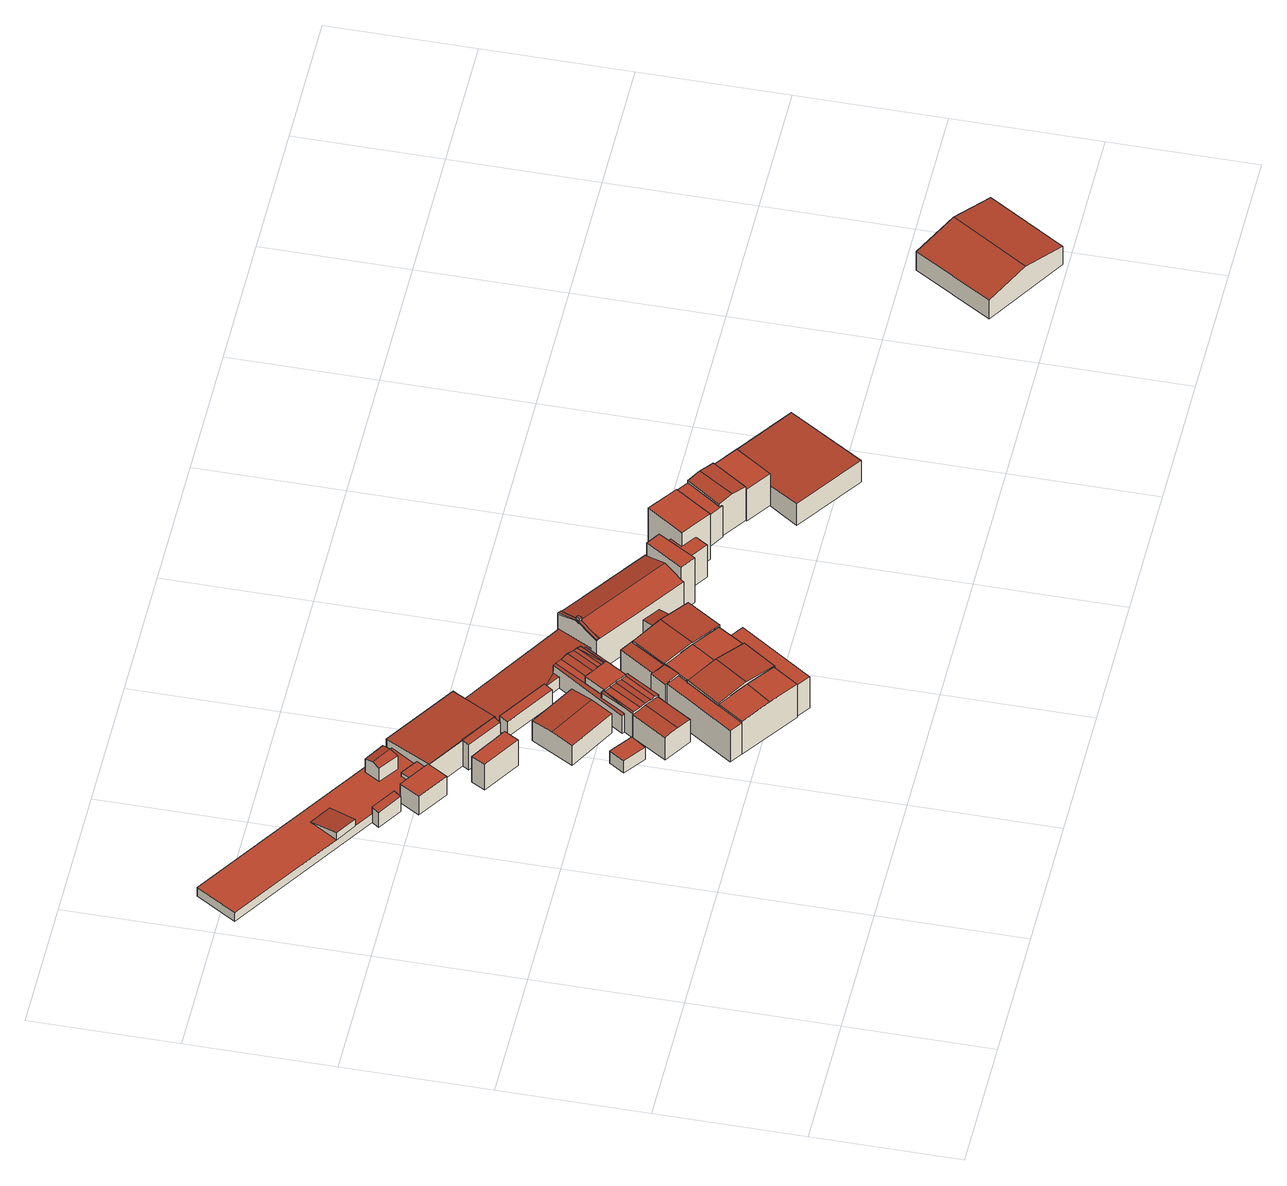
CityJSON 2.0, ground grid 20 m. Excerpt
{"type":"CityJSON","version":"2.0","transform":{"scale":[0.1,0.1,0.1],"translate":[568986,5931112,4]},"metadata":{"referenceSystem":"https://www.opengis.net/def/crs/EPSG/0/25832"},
"CityObjects":{
"building1":{"type":"Building","attributes":{"Grundfläche 2D":"246.411505","Grundhöhe NN":"6.233"},"children":["building1-1","building1-2"],"geometry":[{"type":"Solid","lod":"3","boundaries":[[[[0,1,2,3]],[[4,5,6,7,8,9,10,11,12,13,14,15,16,17]],[[18,19,20,21]],[[22,23,24,25]],[[6,9,3,2]],[[0,3,9,8]],[[8,7,1,0]],[[7,6,2,1]],[[20,11,10,21]],[[21,10,26,27,18]],[[19,18,27,28]],[[19,28,29,11,20]],[[30,14,13,12,23,22]],[[23,12,31,32,24]],[[25,24,32,33]],[[22,25,33,34,14,30]],[[4,17,35,36]],[[5,4,36,37]],[[9,6,5,37,26,10]],[[31,12,11,29]],[[15,14,34,38]],[[17,16,15,38,35]],[[36,35,38,34,33,32,31,29,28,27,26,37]]]],"semantics":{"surfaces":[{"type":"RoofSurface"},{"type":"WallSurface"},{"type":"GroundSurface"}],"values":[[0,0,0,0,1,1,1,1,1,1,1,1,1,1,1,1,1,1,1,1,1,1,2]]}}]},
"building1-1":{"type":"BuildingInstallation","parents":["building1"],"geometry":[{"type":"MultiSurface","lod":"3","boundaries":[[[39,40,41,42]],[[43,40,39,44]],[[42,41,45,46]],[[42,46,47,44,39]],[[43,44,47,48]],[[43,48,45,41,40]]],"semantics":{"surfaces":[{"type":"RoofSurface"},{"type":"WallSurface"}],"values":[0,0,1,1,1,1]}}]},
"building1-2":{"type":"BuildingInstallation","parents":["building1"],"geometry":[{"type":"MultiSurface","lod":"3","boundaries":[[[49,50,51,52,30]],[[51,50,16,53]],[[53,13,52,51]],[[14,15,49,30,52,13]],[[15,16,50,49]]],"semantics":{"surfaces":[{"type":"RoofSurface"},{"type":"WallSurface"}],"values":[0,1,1,1,1]}}]},
"building2":{"type":"Building","attributes":{"Grundfläche 2D":"9.059629","Grundhöhe NN":"6.341"},"geometry":[{"type":"Solid","lod":"3","boundaries":[[[[54,55,56,57]],[[58,59,57,56]],[[59,60,54,57]],[[60,61,55,54]],[[61,58,56,55]],[[61,60,59,58]]]],"semantics":{"surfaces":[{"type":"RoofSurface"},{"type":"WallSurface"},{"type":"GroundSurface"}],"values":[[0,1,1,1,1,2]]}}]},
"building3":{"type":"Building","attributes":{"Grundfläche 2D":"13.843328","Grundhöhe NN":"4.694"},"geometry":[{"type":"Solid","lod":"3","boundaries":[[[[62,63,64,65]],[[66,67,65,64]],[[67,68,62,65]],[[68,69,63,62]],[[69,66,64,63]],[[69,68,67,66]]]],"semantics":{"surfaces":[{"type":"RoofSurface"},{"type":"WallSurface"},{"type":"GroundSurface"}],"values":[[0,1,1,1,1,2]]}}]},
"building4":{"type":"Building","attributes":{"Grundfläche 2D":"50.306888","Grundhöhe NN":"6.407"},"geometry":[{"type":"Solid","lod":"3","boundaries":[[[[70,71,72,73]],[[74,71,70,75]],[[73,72,76,77]],[[75,70,73,77,78]],[[74,75,78,79]],[[76,72,71,74,79]],[[78,77,76,79]]]],"semantics":{"surfaces":[{"type":"RoofSurface"},{"type":"WallSurface"},{"type":"GroundSurface"}],"values":[[0,0,1,1,1,1,2]]}}]},
"building5":{"type":"Building","attributes":{"Grundfläche 2D":"39.776332","Grundhöhe NN":"5.931"},"geometry":[{"type":"Solid","lod":"3","boundaries":[[[[80,81,82,83]],[[82,84,85,83]],[[81,80,86,87]],[[84,82,81,87,88]],[[85,84,88,89]],[[80,83,85,89,86]],[[88,87,86,89]]]],"semantics":{"surfaces":[{"type":"RoofSurface"},{"type":"WallSurface"},{"type":"GroundSurface"}],"values":[[0,0,1,1,1,1,2]]}}]},
"building6":{"type":"Building","attributes":{"Grundfläche 2D":"93.518209","Grundhöhe NN":"4.694"},"geometry":[{"type":"Solid","lod":"3","boundaries":[[[[90,91,92,93,94,95,96,97,98]],[[97,99,98]],[[98,100,101,102]],[[102,103,98]],[[97,104,105,98,99]],[[92,91,106,107]],[[95,94,93,92,107,108]],[[96,95,108,109]],[[97,96,109,104]],[[102,91,90,103]],[[90,98,103]],[[98,105,110,100]],[[101,100,110,111]],[[101,111,106,91,102]],[[109,108,107,106,111,110,105,104]]]],"semantics":{"surfaces":[{"type":"RoofSurface"},{"type":"WallSurface"},{"type":"GroundSurface"}],"values":[[0,0,0,0,1,1,1,1,1,1,1,1,1,1,2]]}}]},
"building7":{"type":"Building","attributes":{"Grundfläche 2D":"41.386349","Grundhöhe NN":"5.857"},"geometry":[{"type":"Solid","lod":"3","boundaries":[[[[112,113,114,115,116,117]],[[118,119,120]],[[121,122,119,118,123,124,125]],[[126,127,128,129,130,131,132,133]],[[115,114,134,135]],[[116,115,135,136]],[[117,116,136,137]],[[113,112,138,139]],[[114,113,139,134]],[[119,126,140,141,120]],[[118,142,138,112,123]],[[118,120,141,142]],[[143,125,124,123,112,117,137]],[[121,125,143,144]],[[127,126,119,122,121,144,145]],[[130,129,87,86]],[[131,130,86,146]],[[132,131,146,147]],[[133,132,147,148]],[[126,133,148,140]],[[128,127,145,149]],[[129,128,149,87]],[[146,86,87,149,145,144,143,137,136,135,134,139,138,142,141,140,148,147]]]],"semantics":{"surfaces":[{"type":"RoofSurface"},{"type":"WallSurface"},{"type":"GroundSurface"}],"values":[[0,0,0,0,1,1,1,1,1,1,1,1,1,1,1,1,1,1,1,1,1,1,2]]}}]},
"building8":{"type":"Building","attributes":{"Grundfläche 2D":"54.971133","Grundhöhe NN":"6.292"},"geometry":[{"type":"Solid","lod":"3","boundaries":[[[[150,151,152,153,154,155]],[[156,157,158,159,150,155]],[[153,152,160,161]],[[162,158,157,156,155,154,153,161,163]],[[159,158,162,164]],[[152,151,150,159,164,165,166,160]],[[165,164,162,163,161,160,166]]]],"semantics":{"surfaces":[{"type":"RoofSurface"},{"type":"WallSurface"},{"type":"GroundSurface"}],"values":[[0,0,1,1,1,1,2]]}}]},
"building9":{"type":"Building","attributes":{"Grundfläche 2D":"26.290760","Grundhöhe NN":"5.859"},"geometry":[{"type":"Solid","lod":"3","boundaries":[[[[167,168,169,170,171,172,173,174]],[[175,176,172,171]],[[176,177,173,172]],[[177,178,174,173]],[[178,179,167,174]],[[179,180,168,167]],[[180,181,169,168]],[[181,89,170,169]],[[89,175,171,170]],[[176,175,89,181,180,179,178,177]]]],"semantics":{"surfaces":[{"type":"RoofSurface"},{"type":"WallSurface"},{"type":"GroundSurface"}],"values":[[0,1,1,1,1,1,1,1,1,2]]}}]},
"building10":{"type":"Building","attributes":{"Grundfläche 2D":"221.310576","Grundhöhe NN":"5.857"},"geometry":[{"type":"Solid","lod":"3","boundaries":[[[[182,183,184,185,186,187,188,189,190,191,192,193,194,195]],[[196,197,198,199,200,201]],[[202,197,196,203,204]],[[205,206,207,208,202,204]],[[209,208,207,210,211]],[[212,209,211,213]],[[214,215,216,212,213,217]],[[218,212,216]],[[219,220,221,222]],[[223,224,225,226,227,228,229,230]],[[231,226,225,232,233,234,235,236]],[[237,238,239,240,241,242,243,244]],[[245,243,242]],[[244,246,247,237]],[[248,249,250,251]],[[251,250,252,253,254]],[[254,255,256,257,258,251]],[[256,259,260,257]],[[259,261,262,263,260]],[[264,265,266,267,262,261]],[[268,266,265,269,270,271,272]],[[273,274,275,276,277,278,279]],[[213,211,210,207,206,205,204,203,192,191,190,189,188,187,186]],[[192,203,196,248,251,193]],[[251,258,257,260,263,262,267,266,185,184,183,182,195,194,193]],[[186,185,266,268,217,213]],[[280,199,198,243,245,281]],[[200,199,280,282]],[[214,275,274,215]],[[246,244,218,216,215,274,273]],[[197,202,208,209,212,218,244,243,198]],[[221,241,283,284,222]],[[219,222,284,285]],[[219,285,286,242,220]],[[220,242,241,221]],[[223,230,287,288]],[[233,232,225,224,223,288,289]],[[234,233,289,290]],[[239,238,291,292]],[[240,239,292,293]],[[240,293,283,241]],[[242,286,281,245]],[[247,294,295,237]],[[238,237,295,291]],[[248,196,201,249]],[[296,252,250,249,201,200,282]],[[228,227,226,231,236,235,234,290,297,277,270,269,265,264,261,259,256,255,254,253,252,296,287,230,229]],[[214,272,271,270,277,276,275]],[[272,214,217,268]],[[278,277,297,298]],[[278,298,294,247,279]],[[279,247,246,273]],[[289,288,287,296,282,280,281,286,285,284,283,293,292,291,295,294,298,297,290]]]],"semantics":{"surfaces":[{"type":"RoofSurface"},{"type":"WallSurface"},{"type":"GroundSurface"}],"values":[[0,0,0,0,0,0,0,0,0,0,0,0,0,0,0,0,0,0,0,0,0,0,1,1,1,1,1,1,1,1,1,1,1,1,1,1,1,1,1,1,1,1,1,1,1,1,1,1,1,1,1,1,2]]}}]},
"building11":{"type":"Building","attributes":{"Grundfläche 2D":"38.856039","Grundhöhe NN":"6.396"},"geometry":[{"type":"Solid","lod":"3","boundaries":[[[[299,300,120,301,302]],[[302,303,304,299]],[[301,120,305,306]],[[307,303,302,301,306,308]],[[304,303,307,309]],[[120,300,299,304,309,310,311,305]],[[310,309,307,308,306,305,311]]]],"semantics":{"surfaces":[{"type":"RoofSurface"},{"type":"WallSurface"},{"type":"GroundSurface"}],"values":[[0,0,1,1,1,1,2]]}}]},
"building12":{"type":"Building","attributes":{"Grundfläche 2D":"54.912187","Grundhöhe NN":"6.371"},"geometry":[{"type":"Solid","lod":"3","boundaries":[[[[312,313,314,315,316,317,318]],[[319,320,321,322,316,315]],[[311,310,323,321,320,319,315,314,313,324,305]],[[322,321,323,325]],[[318,317,316,322,325,326]],[[313,312,318,326,324]],[[323,310,311,305,324,326,325]]]],"semantics":{"surfaces":[{"type":"RoofSurface"},{"type":"WallSurface"},{"type":"GroundSurface"}],"values":[[0,0,1,1,1,1,2]]}}]},
"building13":{"type":"Building","attributes":{"Grundfläche 2D":"168.109181","Grundhöhe NN":"4.197"},"children":["building13-1","building13-2"],"geometry":[{"type":"Solid","lod":"3","boundaries":[[[[327,328,329,330,331,332]],[[331,330,333,334,335,336]],[[337,338,339,340,341,342,343,330,329]],[[342,333,330,343]],[[344,345,346,347,348,349]],[[350,351,352,353]],[[354,355,356,357]],[[358,359,360,361]],[[349,348,362,363]],[[344,349,363,364]],[[347,346,365,366]],[[367,351,350,345,344,364]],[[352,351,367,368]],[[353,352,368,369]],[[346,345,350,353,369,365]],[[357,356,370,371]],[[354,357,371,372]],[[355,354,372,373]],[[359,358,337,329,328]],[[359,328,374,375,360]],[[347,361,360,375,362,348]],[[358,361,347,366,376,337]],[[355,373,377,327,332,331,336,378,370,356]],[[327,377,374,328]],[[338,337,376,379]],[[340,339,338,379,380]],[[381,382,378,336,335,334,333,342,341,340,380,383]],[[378,382,381,383,380,379,376,366,365,369,368,367,364,363,362,375,374,377,373,372,371,370]]]],"semantics":{"surfaces":[{"type":"RoofSurface"},{"type":"WallSurface"},{"type":"GroundSurface"}],"values":[[0,0,0,0,0,0,0,0,1,1,1,1,1,1,1,1,1,1,1,1,1,1,1,1,1,1,1,2]]}}]},
"building13-1":{"type":"BuildingInstallation","parents":["building13"],"geometry":[{"type":"MultiSurface","lod":"3","boundaries":[[[384,385,386,387,388,389,390]],[[391,386,385,392]],[[386,391,393]],[[394,395,393,391,396]],[[397,398,399,400,395,394,401,402]],[[386,393,387]],[[336,331,390,389]],[[403,392,385,384,390,331,404]],[[405,339,397,402]],[[339,340,398,397]],[[387,393,395,400,399,398,340,341,342,333,334,335,336,389,388]]],"semantics":{"surfaces":[{"type":"RoofSurface"},{"type":"WallSurface"}],"values":[0,0,0,0,0,0,1,1,1,1,1]}}]},
"building13-2":{"type":"BuildingInstallation","parents":["building13"],"geometry":[{"type":"MultiSurface","lod":"3","boundaries":[[[406,407,408,409,410,411,412,413,414,415]],[[401,394,396,391,408,407,406,415]],[[391,392,403,416,410,409,408]],[[411,410,416,330]],[[330,343,412,411]],[[343,417,413,412]],[[405,402,401,415,414,413,417]]],"semantics":{"surfaces":[{"type":"RoofSurface"},{"type":"WallSurface"}],"values":[0,1,1,1,1,1,1]}}]},
"building14":{"type":"Building","attributes":{"Grundfläche 2D":"11.224732","Grundhöhe NN":"6.492"},"geometry":[{"type":"Solid","lod":"3","boundaries":[[[[418,419,420,421,422,423]],[[421,420,424,425]],[[422,421,425,426]],[[423,422,426,427]],[[418,423,427,428]],[[419,418,428,429]],[[420,419,429,424]],[[427,426,425,424,429,428]]]],"semantics":{"surfaces":[{"type":"RoofSurface"},{"type":"WallSurface"},{"type":"GroundSurface"}],"values":[[0,1,1,1,1,1,1,2]]}}]},
"building15":{"type":"Building","attributes":{"Grundfläche 2D":"26.130388","Grundhöhe NN":"6.488"},"geometry":[{"type":"Solid","lod":"3","boundaries":[[[[430,431,432,433]],[[432,434,435,433]],[[431,430,428,427]],[[434,432,431,427,436]],[[435,434,436,437]],[[428,430,433,435,437]],[[427,428,437,436]]]],"semantics":{"surfaces":[{"type":"RoofSurface"},{"type":"WallSurface"},{"type":"GroundSurface"}],"values":[[0,0,1,1,1,1,2]]}}]},
"building16":{"type":"Building","attributes":{"Grundfläche 2D":"24.291370","Grundhöhe NN":"6.480"},"geometry":[{"type":"Solid","lod":"3","boundaries":[[[[438,439,440,441,442]],[[443,444,440,439]],[[444,445,441,440]],[[445,437,442,441]],[[442,437,436,443,439,438]],[[445,444,443,436,437]]]],"semantics":{"surfaces":[{"type":"RoofSurface"},{"type":"WallSurface"},{"type":"GroundSurface"}],"values":[[0,1,1,1,1,2]]}}]},
"building17":{"type":"Building","attributes":{"Grundfläche 2D":"141.191004","Grundhöhe NN":"6.413"},"geometry":[{"type":"Solid","lod":"3","boundaries":[[[[446,447,448,449]],[[449,448,450,451]],[[446,449,451,452]],[[447,446,452,453]],[[448,447,453,450]],[[453,452,451,450]]]],"semantics":{"surfaces":[{"type":"RoofSurface"},{"type":"WallSurface"},{"type":"GroundSurface"}],"values":[[0,1,1,1,1,2]]}}]},
"building18":{"type":"Building","attributes":{"Grundfläche 2D":"166.656399","Grundhöhe NN":"6.284"},"geometry":[{"type":"Solid","lod":"3","boundaries":[[[[454,455,456,457]],[[458,455,454,459]],[[457,456,460,461]],[[459,454,457,461,462]],[[458,459,462,463]],[[460,456,455,458,463]],[[461,460,463,462]]]],"semantics":{"surfaces":[{"type":"RoofSurface"},{"type":"WallSurface"},{"type":"GroundSurface"}],"values":[[0,0,1,1,1,1,2]]}}]}
},
"vertices":[
[212,698,38],[183,716,38],[159,678,49],[188,660,49],[41,831,37],[6,776,37],[159,678,37],[183,716,37],[212,698,37],[188,660,37],[213,644,37],[246,623,37],[255,617,37],[275,604,37],[297,590,37],[298,589,37],[309,607,37],[333,644,37],[206,634,48],[240,613,48],[246,623,50],[213,644,50],[297,590,55],[255,617,55],[238,590,55],[280,563,55],[213,644,22],[206,634,22],[240,613,22],[246,623,22],[297,590,44],[255,617,22],[238,590,22],[280,563,22],[297,590,22],[333,644,22],[41,831,22],[6,776,22],[298,589,22],
[278,657,63],[305,640,63],[312,651,60],[284,668,60],[298,629,60],[271,647,60],[312,651,37],[284,668,37],[271,647,37],[298,629,37],
[298,589,44],[309,607,44],[286,622,44],[275,604,44],[286,622,37],
[407,353,44],[377,375,44],[363,354,44],[392,333,44],[363,354,23],[392,333,23],[407,353,23],[377,375,23],
[364,489,52],[376,509,52],[324,540,52],[313,521,52],[324,540,7],[313,521,7],[364,489,7],[376,509,7],
[444,412,61],[378,449,61],[362,420,58],[428,383,58],[395,478,58],[461,441,58],[362,420,24],[428,383,24],[461,441,24],[395,478,24],
[454,252,77],[430,217,77],[469,190,79],[494,224,79],[508,163,77],[532,198,77],[454,252,19],[430,217,19],[508,163,19],[532,198,19],
[350,558,52],[397,527,52],[399,526,52],[399,527,52],[432,579,47],[438,588,46],[338,652,46],[298,589,53],[349,557,52],[349,557,53],[344,548,51],[391,518,51],[397,527,53],[350,558,53],[298,589,7],[349,557,7],[397,527,7],[399,526,7],[438,588,7],[338,652,7],[344,548,7],[391,518,7],
[508,333,76],[539,380,76],[543,377,76],[544,379,76],[524,392,75],[492,344,75],[508,332,77],[496,312,77],[509,332,77],[476,325,75],[478,323,76],[508,333,77],[492,344,76],[490,346,75],[496,312,74],[478,323,74],[413,229,74],[430,217,74],[454,252,74],[453,252,74],[486,299,74],[486,298,74],[543,377,19],[544,379,19],[524,392,19],[492,344,19],[508,333,19],[539,380,19],[496,312,19],[509,332,19],[508,332,19],[490,346,19],[476,325,19],[478,323,19],[453,252,19],[486,299,19],[486,298,19],[413,229,19],
[525,271,83],[486,298,78],[486,299,78],[453,252,78],[454,252,78],[493,225,83],[494,224,83],[532,198,78],[533,197,78],[565,243,78],[486,299,23],[453,252,23],[533,197,23],[454,252,23],[565,243,23],[525,271,23],[486,298,23],
[564,244,74],[565,243,74],[533,197,74],[532,198,74],[509,164,74],[527,151,74],[596,251,74],[577,264,74],[509,164,19],[527,151,19],[596,251,19],[577,264,19],[564,244,19],[565,243,19],[533,197,19],
[478,388,65],[479,388,65],[488,382,65],[493,379,65],[511,408,65],[506,411,65],[497,417,65],[496,417,65],[487,422,65],[487,423,65],[479,428,65],[461,399,65],[469,394,65],[470,394,65],[462,401,53],[506,471,53],[503,474,51],[435,371,50],[438,369,52],[459,403,52],[514,466,53],[479,428,53],[487,423,53],[487,422,53],[496,417,55],[497,417,55],[524,460,55],[533,454,53],[505,411,54],[506,411,53],[538,451,53],[511,408,53],[499,378,52],[500,377,51],[517,404,51],[494,381,53],[544,447,51],[466,467,46],[474,479,46],[407,522,46],[399,510,46],[400,309,58],[408,304,59],[418,297,60],[450,345,60],[442,350,59],[440,351,59],[433,356,58],[431,357,58],[458,340,59],[428,291,59],[438,285,58],[469,333,58],[465,336,59],[460,338,59],[556,437,38],[586,484,33],[432,579,33],[399,527,39],[407,522,39],[474,479,39],[503,474,38],[544,447,38],[497,465,39],[543,445,38],[548,442,38],[462,401,62],[459,403,61],[438,369,61],[461,399,62],[430,357,61],[431,357,61],[433,356,62],[440,351,62],[442,350,62],[470,394,62],[469,394,62],[450,345,63],[478,388,63],[458,340,62],[486,383,62],[479,388,63],[460,338,62],[465,336,62],[493,379,62],[488,382,62],[494,381,62],[469,333,61],[470,332,61],[498,376,61],[499,378,61],[543,445,48],[500,377,48],[499,378,49],[498,376,49],[470,332,49],[476,328,47],[548,442,47],[435,371,19],[497,465,19],[438,369,19],[407,522,19],[399,510,19],[466,467,19],[474,479,19],[431,357,19],[400,309,19],[438,285,19],[469,333,19],[586,484,19],[432,579,19],[399,527,19],[548,442,19],[556,437,19],[430,357,19],[470,332,19],[476,328,19],
[548,305,79],[548,306,79],[486,298,77],[525,271,79],[564,244,77],[587,280,77],[509,332,24],[486,298,24],[564,244,24],[525,271,24],[587,280,24],[548,305,24],[548,306,24],
[508,333,79],[508,332,79],[509,332,79],[548,306,83],[579,353,83],[543,377,79],[539,380,79],[548,305,83],[587,280,79],[589,279,79],[620,326,79],[589,279,24],[508,332,24],[620,326,24],[539,380,24],
[675,343,58],[677,347,59],[693,371,68],[573,453,68],[554,426,58],[616,383,58],[568,456,68],[567,455,67],[567,454,67],[550,428,58],[710,398,58],[712,400,58],[591,483,58],[587,486,58],[586,484,58],[571,460,67],[574,454,68],[756,345,58],[736,359,58],[746,375,58],[729,386,58],[708,352,58],[745,328,58],[736,359,82],[776,331,82],[810,381,82],[770,409,82],[622,343,47],[639,367,40],[616,383,40],[599,359,47],[710,398,81],[677,347,81],[697,334,81],[729,386,81],[708,352,2],[745,328,2],[756,345,2],[746,375,2],[729,386,2],[776,331,2],[810,381,2],[770,409,2],[616,383,2],[599,359,2],[622,343,2],[639,367,2],[677,347,2],[697,334,2],[710,398,2],[675,343,2],[550,428,2],[712,400,2],[587,486,2],[568,456,2],[567,455,2],[586,484,2],
[559,435,63],[570,452,70],[569,453,70],[567,454,70],[556,437,63],[550,428,60],[554,426,60],[569,454,70],[571,452,70],[567,455,70],[571,457,69],[568,456,69],[570,455,69],[591,483,60],[587,486,60],[586,484,61],[571,460,68],[572,459,68],[574,458,68],[571,452,67],[570,452,67],[574,458,67],
[571,457,73],[570,455,73],[569,454,73],[571,452,73],[572,452,73],[573,453,73],[574,454,73],[575,457,73],[574,458,73],[572,459,73],[572,452,67],[575,457,67],
[826,370,80],[810,381,80],[776,331,80],[795,319,80],[796,320,80],[793,323,80],[776,331,25],[795,319,25],[796,320,25],[793,323,25],[826,370,25],[810,381,25],
[826,370,84],[793,323,84],[811,310,87],[843,358,87],[830,297,84],[863,345,84],[830,297,25],[863,345,25],
[830,297,81],[829,295,81],[862,272,81],[896,322,81],[863,345,81],[829,295,25],[862,272,25],[896,322,25],
[999,274,55],[907,337,55],[835,233,62],[927,170,62],[835,233,24],[927,170,24],[999,274,24],[907,337,24],
[1300,38,68],[1367,144,68],[1310,180,55],[1244,73,55],[1423,109,55],[1357,3,55],[1310,180,23],[1244,73,23],[1357,3,23],[1423,109,23]
]}
